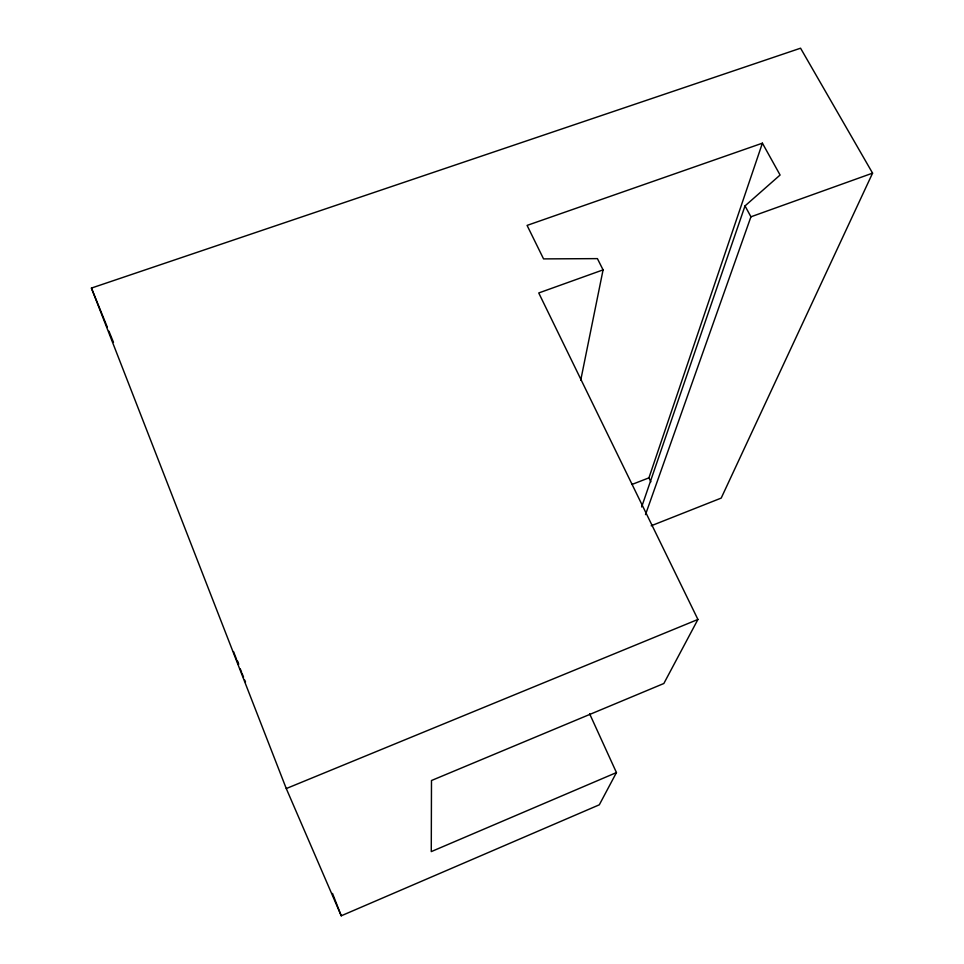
<?xml version="1.0" encoding="UTF-8"?>
<svg xmlns="http://www.w3.org/2000/svg" width="964" height="964" viewBox="0 0 964 964"><rect width="100%" height="100%" fill="white"/><g stroke="black" fill="none" stroke-linecap="round" stroke-linejoin="round"><path stroke-width="1.45" d="M580.714 380.298L603.078 269.872L597.415 258.629L543.563 258.894L527.079 225.407L762.404 143.178L780.093 175.026L745.015 205.91L641.65 506.956M650.881 481.819L648.929 477.855L762.404 143.178M645.506 514.607L750.932 216.804L745.015 205.91M589.619 713.782L616.454 772.574L599.307 804.807L341.244 915.8L286.272 788.552L91.423 288.079L800.566 48.2L872.577 173.146L721.205 498.087L651.194 525.778M603.078 269.872L538.743 292.96L697.924 619.454L663.847 683.5L431.486 780.515L431.269 851.61L616.454 772.574M286.272 788.552L697.924 619.454M632.107 484.398L648.929 477.855M750.932 216.804L872.577 173.146M244.723 680.114L245.507 682.006M91.423 288.079L107.257 327.037M108.944 331.206L113.475 342.341M242.012 673.342L243.543 677.162M240.265 668.908L241.578 672.233M237.349 660.738L238.71 664.196M332.508 893.423L341.244 915.8M237.048 660.689L238.421 664.196M235.337 656.291L236.59 659.521M233.517 651.592L234.915 655.219"/></g></svg>
